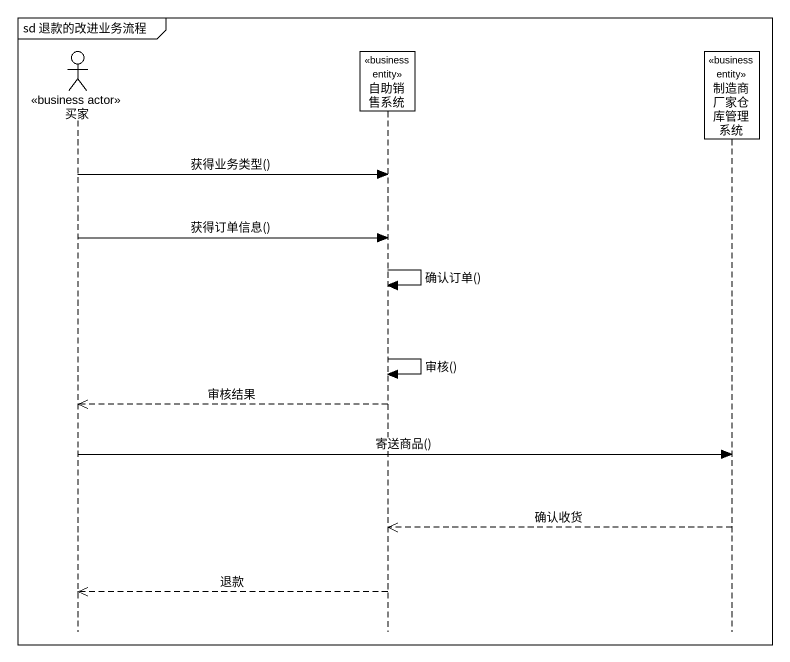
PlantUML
@startuml
mainframe sd 退款的改进业务流程
hide footbox
actor 买家 <<business actor>>
participant 自助销售系统 <<business entity>>
participant 制造商厂家仓库管理系统 <<business entity>>

买家 -> 自助销售系统 : 获得业务类型()
买家 -> 自助销售系统 : 获得订单信息()
自助销售系统 -> 自助销售系统 : 确认订单()
自助销售系统 -> 自助销售系统 : 审核()
自助销售系统 -->> 买家 : 审核结果
买家 -> 制造商厂家仓库管理系统 : 寄送商品()
制造商厂家仓库管理系统 -->> 自助销售系统 : 确认收货
自助销售系统 -->> 买家 : 退款
@enduml
